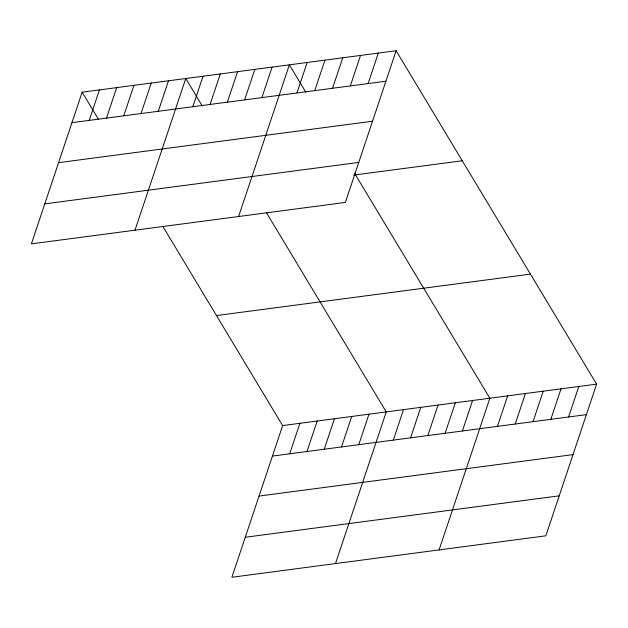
<?xml version="1.0" encoding="UTF-8"?>
<svg xmlns="http://www.w3.org/2000/svg" width="628" height="628" viewBox="0 0 628 628"><rect width="100%" height="100%" fill="white"/><g stroke="black" fill="none" stroke-linecap="round" stroke-linejoin="round"><path stroke-width="0.94" d="M82.15 92.19L31.4 243.86L345.361 202.42L396.111 50.742L82.15 92.19L98.565 119.485M89.215 120.395L99.42 89.906M106.485 118.119L116.682 87.63M123.755 115.835L133.952 85.345M141.017 113.558L151.222 83.069M158.287 111.274L168.492 80.792M135.004 230.186L185.755 78.508L202.169 105.81M192.82 106.721L203.025 76.231M210.09 104.436L220.295 73.955M227.36 102.16L237.557 71.671M244.63 99.883L254.827 69.394M261.892 97.599L272.097 67.118M238.616 216.511L289.367 64.833L305.781 92.135M296.95 92.975L307.155 62.486M314.746 90.628L324.943 60.139M332.534 88.273L342.739 57.792M350.33 85.926L360.527 55.445M368.118 83.579L378.315 53.09M162.848 226.378L282.639 425.58L231.889 577.258L545.85 535.81L596.6 384.14L396.111 50.742M289.704 453.793L299.909 423.303M306.974 451.508L317.171 421.027M324.244 449.232L334.441 418.743M341.506 446.948L351.711 416.466M358.776 444.671L368.981 414.182M335.493 563.583L386.244 411.905L266.453 212.704M393.316 440.11L403.514 409.629M410.579 437.834L420.784 407.344M427.849 435.557L438.054 405.068M445.119 433.273L455.316 402.791M462.389 430.996L472.586 400.507M439.105 549.9L489.856 398.231L354.53 173.202M497.447 426.365L507.644 395.883M515.235 424.018L525.432 393.536M533.023 421.671L543.228 391.181M550.819 419.323L561.016 388.834M568.607 416.976L578.812 386.487M71.945 122.672L385.906 81.232M58.569 162.668L372.53 121.22M44.784 203.872L358.745 162.424M353.603 175.11L462.271 160.768M216.479 315.562L530.44 274.122M282.639 425.58L596.6 384.14M272.442 456.069L586.403 414.629M259.058 496.057L573.019 454.617M245.273 537.262L559.234 495.822"/></g></svg>
